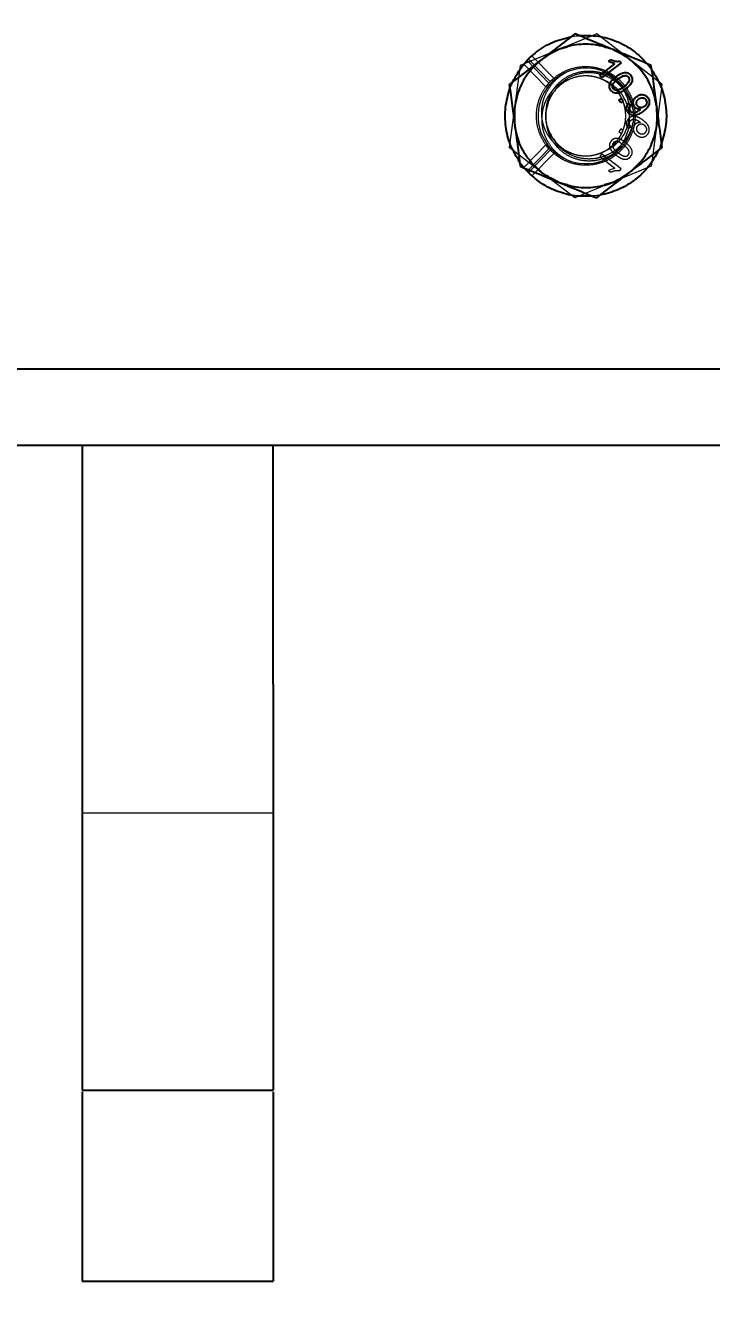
# Model space of a CAD drawing. Header units: millimetres. Extents: x 1293 to 41893, y 1011 to 26911.
# Drawn here: x 11029.2 to 11124.9, y 7420.4 to 7599.1 of the extents above; entities that cross this region are included whole.
import ezdxf

# ---------------------------------------------------------------- set-up
doc = ezdxf.new("R2010")
doc.units = ezdxf.units.MM
doc.header["$LTSCALE"] = 50
doc.linetypes.add('HIDDEN', pattern=[1.905, 1.27, -0.635])
doc.layers.add('CAPA_1', color=7, linetype='Continuous')
doc.layers.add('MAQUINAS', color=11, linetype='Continuous')
doc.styles.add('SLDTEXTSTYLE0', font='TXT', dxfattribs={"width": 0.75})
doc.dimstyles.new('SLDDIMSTYLE0', dxfattribs={"dimtxt": 100, "dimasz": 100, "dimexe": 0, "dimexo": 0.0625, "dimgap": 25, "dimtad": 2, "dimdec": 0, "dimlfac": 1.5, "dimrnd": 1e-09, "dimzin": 12, "dimdsep": 46, "dimtxsty": 'SLDTEXTSTYLE0', "dimsah": 1, "dimcen": 0.09, "dimadec": 0, "dimazin": 3, "dimtfac": 1, "dimtdec": 0, "dimtofl": 0, "dimtmove": 0, "dimatfit": 3, "dimfxl": 1, "dimfrac": 2, "dimtolj": 1, "dimtzin": 12, "dimarcsym": 0})

# ---------------------------------------------------------------- blocks, each defined once
blk = doc.blocks.new('_D_15')
at = {"layer": 'CAPA_1', "transparency": 16777216}
for p, q in [((6530.12, 8742.38), (6530.12, 9415.65)), ((16745.16, 6492), (16745.16, 9415.65)), ((6530.12, 9365.65), (16745.16, 9365.65))]:
    blk.add_line(p, q, dxfattribs=at)
for points in [[(6530.12, 9365.65), (6630.12, 9350.26), (6630.12, 9381.03)], [(16745.16, 9365.65), (16645.16, 9381.03), (16645.16, 9350.26)]]:
    blk.add_solid(points, dxfattribs=at)
at = {"layer": 'CAPA_1', "transparency": 16777216, "insert": (11452.92, 9494.55), "char_height": 100, "attachment_point": 1, "style": 'SLDTEXTSTYLE0'}
blk.add_mtext('15323', dxfattribs=at)

msp = doc.modelspace()

# ---------------------------------------------------------------- linework, layer by layer
at = {"layer": 'MAQUINAS', "linetype": 'HIDDEN', "lineweight": 18}
for p, q in [((11108.9181723, 7597.9561415), (11098.2433864, 7593.5536106)), ((11104.8888354, 7597.4331968), (11105.624484, 7597.6183827)), ((11105.3893115, 7597.5870557), (11106.4281724, 7597.7254407)), ((11105.8461342, 7597.6479083), (11106.968904, 7597.7073749)), ((11118.0682689, 7590.9127712), (11108.9181723, 7597.9561415)), ((11103.5807794, 7595.7548761), (11104.8274319, 7596.0868734)), ((11098.7465707, 7593.7174208), (11101.8257106, 7590.5631513)), ((11098.8799674, 7593.8161515), (11099.1951424, 7594.2238487)), ((11099.1951424, 7594.2238487), (11102.2522493, 7591.0921497)), ((11099.3909741, 7594.4268302), (11099.8797114, 7594.8921124)), ((11102.4443252, 7591.2989786), (11099.3909741, 7594.4268302)), ((11099.8797114, 7594.8921124), (11100.2735414, 7595.1816755)), ((11102.9368184, 7591.7604134), (11099.8797114, 7594.8921124)), ((11101.2245549, 7594.3599064), (11100.382901, 7593.5208223)), ((11113.4932206, 7594.4344564), (11114.404065, 7593.5208223)), ((11115.8069612, 7593.9490776), (11116.7408222, 7592.7339294)), ((11115.9842008, 7593.7843115), (11116.6234762, 7592.9538239)), ((11098.2433864, 7593.5536106), (11096.7186971, 7582.1077093)), ((11111.081244, 7592.0293647), (11111.4599748, 7591.793051)), ((11096.6900398, 7589.8394411), (11096.8685021, 7590.4824911)), ((11096.7985936, 7590.3129845), (11097.1981793, 7591.281857)), ((11096.9441724, 7590.6659682), (11097.4768878, 7591.7293853)), ((11102.2522493, 7591.0921497), (11101.8351512, 7590.5224065)), ((11102.9368184, 7591.7604134), (11102.4443252, 7591.2989786)), ((11103.0493011, 7591.8386669), (11102.9368184, 7591.7604134)), ((11111.611865, 7591.6503536), (11111.4599748, 7591.793051)), ((11117.9883724, 7590.3129845), (11116.6234762, 7580.0666566)), ((11117.9883724, 7590.3129845), (11118.0682689, 7590.9127712)), ((11097.8168498, 7589.0762914), (11097.4810417, 7587.83066)), ((11097.8168498, 7583.9441891), (11097.4810182, 7585.2052395)), ((11113.3823533, 7584.7258282), (11113.684939, 7585.0469445)), ((11113.8319053, 7584.90507), (11114.0029633, 7585.6438034)), ((11114.9944313, 7585.6482476), (11115.0594937, 7585.5955682)), ((11117.3059243, 7585.1898206), (11116.9701162, 7583.9441891)), ((11102.8740086, 7583.2949253), (11103.1913045, 7582.8524275)), ((11112.2928773, 7584.6780072), (11112.0250812, 7584.3301113)), ((11112.0250812, 7584.3301113), (11112.3729772, 7584.0623152)), ((11112.6407732, 7584.4102112), (11112.2928773, 7584.6780072)), ((11118.1085578, 7583.2317802), (11117.7572533, 7582.1471032)), ((11105.8687937, 7575.064339), (11096.7186971, 7582.1077093)), ((11098.7465707, 7579.3030597), (11101.8257106, 7582.4573292)), ((11099.3884242, 7578.9946296), (11102.2522493, 7581.9283308)), ((11102.4443252, 7581.7215019), (11099.6693157, 7578.8787834)), ((11102.9368184, 7581.2600671), (11099.8797114, 7578.1283681)), ((11101.8026469, 7582.4964028), (11102.5472904, 7581.6337357)), ((11102.2522493, 7581.9283308), (11101.8257106, 7582.4573292)), ((11109.6149166, 7581.1990479), (11109.3471205, 7580.8511519)), ((11112.3285049, 7579.1102385), (11109.6149166, 7581.1990479)), ((11111.2151416, 7581.086756), (11111.6608104, 7581.4050875)), ((11117.6740607, 7581.9453867), (11117.3160585, 7581.3006979)), ((11117.9883724, 7582.707496), (11117.5887867, 7581.7386235)), ((11099.4508481, 7578.5451123), (11098.1431571, 7580.104758)), ((11098.7465707, 7579.3030597), (11098.1634898, 7580.0666566)), ((11101.2937454, 7578.5860242), (11100.382901, 7579.4996582)), ((11116.5435796, 7579.4668699), (11105.8687937, 7575.064339)), ((11109.3471205, 7580.8511519), (11111.4616755, 7579.2234539)), ((11116.6234762, 7580.0666566), (11116.5435796, 7579.4668699)), ((11111.4616755, 7579.2234539), (11110.5795623, 7578.9052067)), ((11110.5795623, 7578.9052067), (11110.9002788, 7578.6583322)), ((11112.1561112, 7578.8862805), (11112.3285049, 7579.1102385)), ((11111.2061866, 7577.2656045), (11109.9595341, 7576.9336071)), ((11109.4615071, 7575.4530547), (11107.9194652, 7575.3054635)), ((11109.3976545, 7575.4334248), (11108.3587936, 7575.2950399)), ((11063.7268163, 7489.1769069), (11037.0601497, 7489.1769069))]:
    msp.add_line(p, q, dxfattribs=at)
at = {"layer": 'MAQUINAS', "linetype": 'Continuous', "lineweight": 25}
for p, q in [((11109.3471205, 7592.1693286), (11111.4616755, 7593.7970266)), ((11112.3285049, 7593.910242), (11109.6149166, 7591.8214327)), ((11110.5795623, 7594.1152738), (11110.9002788, 7594.3621483)), ((11111.4616755, 7593.7970266), (11110.5795623, 7594.1152738)), ((11112.1561112, 7594.1342), (11112.3285049, 7593.910242)), ((11109.6149166, 7591.8214327), (11109.3471205, 7592.1693286)), ((11112.0250812, 7588.6903692), (11112.3729772, 7588.9581653)), ((11112.2928773, 7588.3424733), (11112.0250812, 7588.6903692)), ((11112.6407732, 7588.6102694), (11112.2928773, 7588.3424733)), ((11112.3729772, 7588.9581653), (11112.6407732, 7588.6102694)), ((11113.3823533, 7588.2946523), (11113.684939, 7587.973536)), ((11114.9944313, 7587.3722329), (11115.0594937, 7587.4249123)), ((11099.1951424, 7578.7966318), (11098.7465707, 7579.3030597)), ((11099.1951424, 7578.7966318), (11099.3884242, 7578.9946296)), ((11099.3909741, 7578.5936504), (11099.6693157, 7578.8787834)), ((10823.7268163, 7551.1769069), (11330.393483, 7551.1769069)), ((11330.393483, 7540.5102403), (10823.7268163, 7540.5102403)), ((11037.0601497, 7507.1769069), (11037.0601497, 7463.8435736)), ((11063.7268163, 7507.1769069), (11063.7268163, 7463.8435736)), ((11037.0601497, 7450.5102403), (11063.7268163, 7450.5102403)), ((11037.0601497, 7450.2769069), (11037.0601497, 7430.5102403)), ((11063.7268163, 7450.2769069), (11063.7268163, 7430.5102403)), ((11037.0601497, 7423.8435736), (11063.7268163, 7423.8435736))]:
    msp.add_line(p, q, dxfattribs=at)
at = {"layer": 'MAQUINAS', "linetype": 'HIDDEN', "lineweight": 18}
msp.add_arc((11107.393483, 7586.5102403), 6.6666667, 37.587605897, 307.587605897, dxfattribs=at)
at = {"layer": 'MAQUINAS', "linetype": 'Continuous', "lineweight": 25}
for points in [[(11097.1981793, 7591.281857), (11097.6335053, 7592.066802), (11098.5041573, 7593.6366921), (11100.4701008, 7595.5044594), (11102.7787095, 7596.9270676), (11104.5191108, 7597.3670597), (11105.3893115, 7597.5870557)], [(11106.4281724, 7597.7254407), (11107.3256178, 7597.7409098), (11109.1205085, 7597.7718481), (11111.7210141, 7597.0031747), (11114.1073334, 7595.7151651), (11115.3585783, 7594.4279293), (11115.9842008, 7593.7843115)], [(11111.2061866, 7595.7548761), (11110.3737534, 7596.0268082), (11108.7088869, 7596.5706725), (11106.0597704, 7596.5224721), (11103.4904115, 7595.8755282), (11102.0259674, 7594.9148136), (11101.2937454, 7594.4344564)], [(11117.3059243, 7587.83066), (11117.1252078, 7588.6875344), (11116.7637749, 7590.4012832), (11115.3974738, 7592.6713852), (11113.5525245, 7594.5730433), (11111.9882992, 7595.3609318), (11111.2061866, 7595.7548761)], [(11101.2937454, 7594.4344564), (11100.6420286, 7593.8495141), (11099.338595, 7592.6796296), (11098.0557795, 7590.3613272), (11097.33137, 7587.8127251), (11097.4311512, 7586.0641221), (11097.4810417, 7585.1898206)], [(11116.6234762, 7592.9538239), (11117.0855955, 7592.184348), (11118.0098342, 7590.6453962), (11118.6443963, 7588.0089556), (11118.7221069, 7585.2983377), (11118.2329505, 7583.5711099), (11117.9883724, 7582.707496)], [(11098.1634898, 7580.0666566), (11097.7013705, 7580.8361325), (11096.7771318, 7582.3750843), (11096.1425697, 7585.011525), (11096.0648591, 7587.7221428), (11096.5540155, 7589.4493706), (11096.7985936, 7590.3129845)], [(11113.4932206, 7578.5860242), (11114.1449374, 7579.1709664), (11115.448371, 7580.340851), (11116.7311865, 7582.6591534), (11117.455596, 7585.2077554), (11117.3558148, 7586.9563585), (11117.3059243, 7587.83066)], [(11103.5807794, 7577.2656045), (11102.7986668, 7577.6595487), (11101.2344415, 7578.4474372), (11099.3894922, 7580.3490953), (11098.0231911, 7582.6191973), (11097.6617582, 7584.3329462), (11097.4810417, 7585.1898206)], [(11117.5887867, 7581.7386235), (11117.1534607, 7580.9536785), (11116.2828087, 7579.3837884), (11114.3168652, 7577.5160212), (11112.0082565, 7576.0934129), (11110.2678552, 7575.6534208), (11109.3976545, 7575.4334248)], [(11108.3587936, 7575.2950399), (11107.5346194, 7575.2761884), (11105.886271, 7575.2384855), (11103.4803213, 7575.8716616), (11101.237533, 7576.9484191), (11100.0064937, 7578.0452399), (11099.3909741, 7578.5936504)], [(11103.5807794, 7577.2656045), (11104.4132126, 7576.9936723), (11106.0780791, 7576.449808), (11108.7271956, 7576.4980084), (11111.2965545, 7577.1449524), (11112.7609986, 7578.1056669), (11113.4932206, 7578.5860242)], [(11037.0601497, 7540.5102403), (11037.0601497, 7540.4552021), (11037.0601497, 7540.3451257), (11037.0601497, 7539.4596709), (11037.0601497, 7538.0627977), (11037.0601497, 7536.1264863), (11037.0601497, 7533.6977795), (11037.0601497, 7530.8145054), (11037.0601497, 7527.5269966), (11037.0601497, 7523.8912355), (11037.0601497, 7519.9695028), (11037.0601497, 7515.8288812), (11037.0601497, 7511.540223), (11037.0601497, 7508.6313456), (11037.0601497, 7507.1769069)], [(11063.7268163, 7507.1769069), (11063.7268163, 7508.6313456), (11063.7268163, 7511.540223), (11063.7268163, 7515.8288812), (11063.7268163, 7519.9695028), (11063.7268163, 7523.8912355), (11063.7268163, 7527.5269966), (11063.7268163, 7530.8145054), (11063.7268163, 7533.6977795), (11063.7268163, 7536.1264863), (11063.7268163, 7538.0627977), (11063.7268163, 7539.4596709), (11063.7268163, 7540.3451257), (11063.7268163, 7540.4552021), (11063.7268163, 7540.5102403)], [(11037.0601497, 7463.8435736), (11037.0601497, 7462.9709136), (11037.0601497, 7461.2255935), (11037.0601497, 7458.7082681), (11037.0601497, 7456.388101), (11037.0601497, 7454.3551509), (11037.0601497, 7452.6841944), (11037.0601497, 7451.451944), (11037.0601497, 7450.6591087), (11037.0601497, 7450.5598631), (11037.0601497, 7450.5102403)], [(11063.7268163, 7463.8435736), (11063.7268163, 7462.9709136), (11063.7268163, 7461.2255935), (11063.7268163, 7458.7082681), (11063.7268163, 7456.388101), (11063.7268163, 7454.3551509), (11063.7268163, 7452.6841944), (11063.7268163, 7451.451944), (11063.7268163, 7450.6591087), (11063.7268163, 7450.5598631), (11063.7268163, 7450.5102403)], [(11037.0601497, 7430.5102403), (11037.0601497, 7430.0739103), (11037.0601497, 7429.2012502), (11037.0601497, 7427.9425875), (11037.0601497, 7426.782504), (11037.0601497, 7425.7660289), (11037.0601497, 7424.9305507), (11037.0601497, 7424.3144255), (11037.0601497, 7423.9180078), (11037.0601497, 7423.868385), (11037.0601497, 7423.8435736)], [(11063.7268163, 7430.5102403), (11063.7268163, 7430.0739103), (11063.7268163, 7429.2012502), (11063.7268163, 7427.9425875), (11063.7268163, 7426.782504), (11063.7268163, 7425.7660289), (11063.7268163, 7424.9305507), (11063.7268163, 7424.3144255), (11063.7268163, 7423.9180078), (11063.7268163, 7423.868385), (11063.7268163, 7423.8435736)]]:
    msp.add_open_spline(points, degree=3, dxfattribs=at)
for points, knots in [([(11105.8687937, 7597.9561415), (11105.069132, 7597.3405947), (11103.5681836, 7596.185226), (11102.0180247, 7594.991977), (11101.2937454, 7594.4344564)], [0, 0, 0, 0, 0.5327709195, 1, 1, 1, 1]), ([(11111.2061866, 7595.7548761), (11110.36122, 7596.1033601), (11108.5527566, 7596.8492126), (11106.8017037, 7597.5713877), (11105.8687937, 7597.9561415)], [0, 0, 0, 0, 0.46722908045, 1, 1, 1, 1]), ([(11116.5435796, 7593.5536106), (11115.6106695, 7593.9383645), (11113.8596167, 7594.6605396), (11112.0511533, 7595.4063921), (11111.2061866, 7595.7548761)], [0, 0, 0, 0, 0.5327709195, 1, 1, 1, 1]), ([(11101.2937454, 7594.4344564), (11100.569466, 7593.8769358), (11099.0193071, 7592.6836868), (11097.5183587, 7591.5283181), (11096.7186971, 7590.9127712)], [0, 0, 0, 0, 0.4672290805, 1, 1, 1, 1]), ([(11110.9002788, 7594.3621483), (11111.1011585, 7594.2756011), (11111.5022234, 7594.1028058), (11111.9384003, 7594.1237474), (11112.1561112, 7594.1342)], [0, 0, 0, 0, 0.5008657323, 1, 1, 1, 1]), ([(11110.7140219, 7590.8625388), (11110.7586274, 7590.9764656), (11110.8479036, 7591.2044854), (11111.1532042, 7591.5916684), (11111.4349211, 7591.8257966), (11111.6227189, 7591.9818708)], [0, 0, 0, 0, 0.249753552, 0.499871473, 1, 1, 1, 1]), ([(11111.6227189, 7591.9818708), (11111.7793839, 7592.0958473), (11112.0923273, 7592.323519), (11112.5436849, 7592.5299884), (11112.9312042, 7592.5818995), (11113.2213777, 7592.5326001), (11113.4764386, 7592.3907792), (11113.6037609, 7592.2441498), (11113.6674852, 7592.1707623)], [0, 0, 0, 0, 0.2504817087, 0.50034559577, 0.63170490567, 0.75022113881, 0.87498669951, 1, 1, 1, 1]), ([(11111.8916022, 7591.6348118), (11112.0443414, 7591.7460218), (11112.2734369, 7591.9128272), (11112.6091179, 7592.0937039), (11112.7949239, 7592.1321779), (11112.8877046, 7592.1513895)], [0, 0, 0, 0, 0.5003723119, 0.7505151407, 1, 1, 1, 1]), ([(11113.3514499, 7591.933551), (11113.3889593, 7591.8739917), (11113.4639766, 7591.754876), (11113.4752487, 7591.539598), (11113.4236624, 7591.3347288), (11113.1913608, 7590.9820124), (11112.915582, 7590.7648384), (11112.6949904, 7590.591124)], [0, 0, 0, 0, 0.1247447425, 0.24948375779, 0.37447081842, 0.49964809889, 1, 1, 1, 1]), ([(11112.8877046, 7592.1513895), (11112.9322014, 7592.1497796), (11113.0211663, 7592.1465609), (11113.1491807, 7592.1051616), (11113.2642253, 7592.0347583), (11113.3223715, 7591.9672909), (11113.3514499, 7591.933551)], [0, 0, 0, 0, 0.2501584562, 0.5001555724, 0.7500324303, 1, 1, 1, 1]), ([(11113.6674852, 7592.1707623), (11113.721693, 7592.0901005), (11113.8300641, 7591.928843), (11113.9038739, 7591.642197), (11113.8801605, 7591.347498), (11113.63263, 7590.8157698), (11113.2597065, 7590.4970687), (11112.9616993, 7590.2423912)], [0, 0, 0, 0, 0.125373348, 0.2506437386, 0.375697515, 0.5011131747, 1, 1, 1, 1]), ([(11117.3059243, 7587.83066), (11117.1852369, 7588.7366646), (11116.9269324, 7590.675766), (11116.676828, 7592.5533099), (11116.5435796, 7593.5536106)], [0, 0, 0, 0, 0.4672290805, 1, 1, 1, 1]), ([(11096.7186971, 7590.9127712), (11096.8519455, 7589.9124705), (11097.1020499, 7588.0349267), (11097.3603544, 7586.0958252), (11097.4810417, 7585.1898206)], [0, 0, 0, 0, 0.5327709195, 1, 1, 1, 1]), ([(11110.9191073, 7590.0551734), (11110.8401255, 7590.1771361), (11110.7215014, 7590.3603139), (11110.6900854, 7590.6129257), (11110.6939334, 7590.7565453), (11110.7073258, 7590.8272081), (11110.7140219, 7590.8625388)], [0, 0, 0, 0, 0.49879534605, 0.74914825957, 0.87457641189, 1, 1, 1, 1]), ([(11112.9616993, 7590.2423912), (11112.8052317, 7590.1284136), (11112.4926739, 7589.9007334), (11112.045296, 7589.6974026), (11111.6591001, 7589.6436281), (11111.368098, 7589.6900455), (11111.1096718, 7589.8350631), (11110.9826689, 7589.9817569), (11110.9191073, 7590.0551734)], [0, 0, 0, 0, 0.2504758129, 0.5003473544, 0.6257683408, 0.7501761831, 0.8749696966, 1, 1, 1, 1]), ([(11111.2322137, 7590.2961898), (11111.195243, 7590.3559346), (11111.1212812, 7590.4754572), (11111.1140474, 7590.6899322), (11111.1618834, 7590.8951083), (11111.3980279, 7591.2448106), (11111.672258, 7591.4614955), (11111.8916022, 7591.6348118)], [0, 0, 0, 0, 0.1246963828, 0.2494616582, 0.3744323466, 0.4996371137, 1, 1, 1, 1]), ([(11112.6949904, 7590.591124), (11112.4713462, 7590.4232246), (11112.1917459, 7590.2133166), (11111.7932053, 7590.075987), (11111.5825717, 7590.080692), (11111.3776935, 7590.1440843), (11111.280693, 7590.2455026), (11111.2322137, 7590.2961898)], [0, 0, 0, 0, 0.5004095025, 0.6256126137, 0.7505796735, 0.875343692, 1, 1, 1, 1]), ([(11113.2635783, 7587.0094532), (11113.1975955, 7587.1098099), (11113.098376, 7587.2607182), (11113.0476922, 7587.4962282), (11113.0473469, 7587.7348212), (11113.1426517, 7588.0276464), (11113.3023687, 7588.2055567), (11113.3823533, 7588.2946523)], [0, 0, 0, 0, 0.2498594906, 0.3757183909, 0.500481002, 0.7498462328, 1, 1, 1, 1]), ([(11114.2268077, 7587.7734155), (11114.1879497, 7587.8300763), (11114.1102599, 7587.9433597), (11114.0451725, 7588.1397441), (11114.0239106, 7588.3452266), (11114.0478675, 7588.5502613), (11114.1121174, 7588.7474385), (11114.2479697, 7588.9881202), (11114.4038577, 7589.1250901), (11114.5074354, 7589.216098)], [0, 0, 0, 0, 0.1250740585, 0.2500636243, 0.3732612248, 0.5001992382, 0.6242961009, 0.7503685137, 1, 1, 1, 1]), ([(11114.6215081, 7587.9084324), (11114.5719641, 7587.984111), (11114.4977333, 7588.0974985), (11114.4650124, 7588.275832), (11114.4711049, 7588.4106318), (11114.5062771, 7588.5414603), (11114.5880829, 7588.7029848), (11114.6894314, 7588.7937121), (11114.7567495, 7588.8539754)], [0, 0, 0, 0, 0.2495205461, 0.3738507838, 0.4998887841, 0.6240955932, 0.7503154422, 1, 1, 1, 1]), ([(11114.5074354, 7589.216098), (11114.628633, 7589.2968339), (11114.8112299, 7589.418471), (11115.0951914, 7589.4858052), (11115.3141066, 7589.4919815), (11115.5275658, 7589.4528757), (11115.7989645, 7589.3438698), (11115.9484408, 7589.1843695), (11116.0483597, 7589.07775)], [0, 0, 0, 0, 0.24986885846, 0.37645352865, 0.50034766571, 0.6272386366, 0.7508240847, 1, 1, 1, 1]), ([(11114.7567495, 7588.8539754), (11114.8364994, 7588.9073311), (11114.9957893, 7589.013902), (11115.2411005, 7589.0513465), (11115.4300109, 7589.0252239), (11115.610963, 7588.9571343), (11115.7097592, 7588.853332), (11115.7762596, 7588.783462)], [0, 0, 0, 0, 0.2502503989, 0.4998417518, 0.6295762976, 0.7506653539, 1, 1, 1, 1]), ([(11116.0483597, 7589.07775), (11116.1007775, 7588.9988147), (11116.2055974, 7588.8409677), (11116.2750527, 7588.5620853), (11116.2763044, 7588.2770043), (11116.1726282, 7587.910551), (11115.8853893, 7587.522225), (11115.5922136, 7587.286155), (11115.4452482, 7587.167816)], [0, 0, 0, 0, 0.1250635897, 0.2500895576, 0.3751100052, 0.5001693996, 0.7494409524, 1, 1, 1, 1]), ([(11115.7762596, 7588.783462), (11115.8252375, 7588.7053194), (11115.8984315, 7588.5885407), (11115.9181156, 7588.4047658), (11115.9007192, 7588.2687225), (11115.8548323, 7588.1382513), (11115.7602709, 7587.9805213), (11115.6557044, 7587.8903095), (11115.5862299, 7587.8303723)], [0, 0, 0, 0, 0.2490168506, 0.3721383925, 0.4993654558, 0.6235619335, 0.7498926933, 1, 1, 1, 1]), ([(11115.4452482, 7587.167816), (11115.278889, 7587.0464775), (11114.946736, 7586.8042131), (11114.4626115, 7586.5969111), (11114.048355, 7586.5636296), (11113.7432655, 7586.6282677), (11113.4684414, 7586.7766915), (11113.3318851, 7586.9318442), (11113.2635783, 7587.0094532)], [0, 0, 0, 0, 0.25048494292, 0.50011851407, 0.62789918515, 0.75009236964, 0.87499367523, 1, 1, 1, 1]), ([(11113.684939, 7587.973536), (11113.6358353, 7587.9151732), (11113.5471539, 7587.8097698), (11113.4809413, 7587.6471385), (11113.4726559, 7587.5160567), (11113.4917826, 7587.4138617), (11113.5303125, 7587.3168496), (11113.5704336, 7587.2606362), (11113.5904928, 7587.2325313)], [0, 0, 0, 0, 0.2764767993, 0.4993179598, 0.6237184282, 0.7494961879, 0.8747561628, 1, 1, 1, 1]), ([(11113.5904928, 7587.2325313), (11113.634703, 7587.1832839), (11113.7230862, 7587.0848303), (11113.9038962, 7586.9962448), (11114.1022919, 7586.9655526), (11114.4914633, 7587.0526343), (11114.7709768, 7587.2302443), (11114.9944313, 7587.3722329)], [0, 0, 0, 0, 0.1252073258, 0.2503100191, 0.3753386279, 0.5006201474, 1, 1, 1, 1]), ([(11115.0594937, 7587.4249123), (11114.9809943, 7587.4218513), (11114.8235025, 7587.41571), (11114.5952117, 7587.4838662), (11114.3841843, 7587.5962016), (11114.2791883, 7587.7144323), (11114.2268077, 7587.7734155)], [0, 0, 0, 0, 0.2489431768, 0.4994502947, 0.7502849385, 1, 1, 1, 1]), ([(11115.5862299, 7587.8303723), (11115.5104792, 7587.7792308), (11115.395866, 7587.7018522), (11115.2190255, 7587.6534477), (11115.0813079, 7587.6468773), (11114.9474764, 7587.670635), (11114.7773925, 7587.7405421), (11114.6839858, 7587.8411428), (11114.6215081, 7587.9084324)], [0, 0, 0, 0, 0.2499764907, 0.3782221672, 0.5003423322, 0.6274524307, 0.7508110927, 1, 1, 1, 1]), ([(11118.0682689, 7582.1077093), (11117.9350205, 7583.1080101), (11117.6849161, 7584.9855539), (11117.4266116, 7586.9246554), (11117.3059243, 7587.83066)], [0, 0, 0, 0, 0.5327709195, 1, 1, 1, 1]), ([(11097.4810417, 7585.1898206), (11097.6017291, 7584.283816), (11097.8600335, 7582.3447145), (11098.110138, 7580.4671707), (11098.2433864, 7579.4668699)], [0, 0, 0, 0, 0.4672290805, 1, 1, 1, 1]), ([(11113.4932206, 7578.5860242), (11114.2175, 7579.1435448), (11115.7676589, 7580.3367938), (11117.2686073, 7581.4921625), (11118.0682689, 7582.1077093)], [0, 0, 0, 0, 0.4672290805, 1, 1, 1, 1]), ([(11098.2433864, 7579.4668699), (11099.1762964, 7579.0821161), (11100.9273493, 7578.359941), (11102.7358127, 7577.6140885), (11103.5807794, 7577.2656045)], [0, 0, 0, 0, 0.5327709195, 1, 1, 1, 1]), ([(11108.9181723, 7575.064339), (11109.717834, 7575.6798859), (11111.2187824, 7576.8352546), (11112.7689413, 7578.0285036), (11113.4932206, 7578.5860242)], [0, 0, 0, 0, 0.5327709195, 1, 1, 1, 1]), ([(11103.5807794, 7577.2656045), (11104.425746, 7576.9171205), (11106.2342094, 7576.171268), (11107.9852623, 7575.4490929), (11108.9181723, 7575.064339)], [0, 0, 0, 0, 0.4672290805, 1, 1, 1, 1])]:
    msp.add_open_spline(points, degree=3, knots=knots, dxfattribs=at)
at = {"layer": 'MAQUINAS', "linetype": 'HIDDEN', "lineweight": 18}
for points, knots in [([(11109.9595341, 7596.0868734), (11110.4049953, 7596.0215679), (11110.8846567, 7595.9512485), (11111.293037, 7595.7095828), (11111.3221548, 7595.6923518)], [0, 0, 0, 0, 0.9286993414, 1, 1, 1, 1]), ([(11105.3858625, 7581.29948), (11104.9848033, 7581.4471387), (11104.1826796, 7581.7424582), (11103.1435969, 7582.5099055), (11102.2966563, 7583.4683806), (11101.7457516, 7584.4606721), (11101.4305783, 7585.3748848), (11101.2764669, 7586.1507386), (11101.2235476, 7586.9182514), (11101.2647435, 7587.683921), (11101.4375116, 7588.6419249), (11101.837406, 7589.7497595), (11102.5728441, 7590.8997908), (11103.5172668, 7591.8900162), (11104.2875447, 7592.3609664), (11104.6726087, 7592.5963957)], [0, 0, 0, 0, 0.0884668769, 0.1769349396, 0.2650834494, 0.3527000474, 0.4108611917, 0.4655161138, 0.5166218898, 0.5704007078, 0.6244579723, 0.7185525523, 0.81300073, 0.9065185289, 1, 1, 1, 1]), ([(11101.8574282, 7587.241445), (11101.9004831, 7587.6331313), (11101.9855359, 7588.4068896), (11102.4972886, 7589.7232316), (11103.440622, 7591.0393452), (11104.9012564, 7592.1241379), (11106.5684946, 7592.7224888), (11108.3345585, 7592.8402141), (11110.0627787, 7592.4533323), (11111.5647058, 7591.6819112), (11112.3300966, 7590.9209332), (11112.6762937, 7590.576732)], [0, 0, 0, 0, 0.0816770011, 0.1613491513, 0.291035136, 0.4131476663, 0.5342207305, 0.6547643612, 0.776345221, 0.8988377529, 1, 1, 1, 1]), ([(11102.9684938, 7583.1040645), (11103.1326264, 7582.9078246), (11103.542688, 7582.4175475), (11104.140989, 7581.9494921), (11104.6891403, 7581.6194346), (11105.0748597, 7581.4226947), (11105.5627334, 7581.2243189), (11105.9303627, 7581.1172349), (11106.13171, 7581.070526), (11106.1320492, 7581.0704473), (11106.1325532, 7581.0703305), (11106.1334653, 7581.0701191), (11106.1351334, 7581.0697329), (11106.1382369, 7581.0690156), (11106.1441774, 7581.0676472), (11106.1560565, 7581.0649282), (11106.1813281, 7581.0592183), (11106.2394333, 7581.0464582), (11106.4169534, 7581.0100934), (11107.0178039, 7580.914519), (11107.6990008, 7580.9119225), (11108.3598406, 7581.0069023), (11108.7401183, 7581.0851904), (11109.1661244, 7581.2077047), (11109.5424029, 7581.3518353), (11109.7706628, 7581.4565695), (11109.9991441, 7581.5685219), (11110.2897552, 7581.7278881), (11110.6891265, 7581.9938276), (11111.0642469, 7582.2930412), (11111.3934024, 7582.6053654), (11111.7145703, 7582.9622337), (11112.0429306, 7583.3970014), (11112.2959857, 7583.822499), (11112.435949, 7584.1093711), (11112.5418566, 7584.3412863), (11112.6656326, 7584.6491179), (11112.8058324, 7585.1081747), (11112.9061501, 7585.5776013), (11112.9690165, 7586.0792871), (11112.9849601, 7586.578966), (11112.9575769, 7587.0402708), (11112.8995187, 7587.4726824), (11112.8371029, 7587.7665329), (11112.7492069, 7588.1009544), (11112.6471832, 7588.4228061), (11112.4734434, 7588.8421365), (11112.2912734, 7589.2012782), (11112.1114699, 7589.5033316), (11111.8222716, 7589.9304144), (11111.3631789, 7590.4729173), (11110.6971279, 7591.039694), (11110.0379177, 7591.4449658), (11109.4219168, 7591.7252053), (11108.8354528, 7591.9170732), (11108.2446426, 7592.0394494), (11107.6445768, 7592.0993947), (11106.6081378, 7592.0920578), (11105.1287407, 7591.7374584), (11103.511006, 7590.6682303), (11102.2993128, 7589.1188811), (11102.0047233, 7587.8672579), (11101.8574282, 7587.241445)], [0, 0, 0, 0, 0.02501818777, 0.06250432815, 0.07356564285, 0.0876807416, 0.10484863672, 0.12506812546, 0.12507875677, 0.12508714913, 0.1251022213, 0.12512940946, 0.12517883213, 0.12526986871, 0.12544130467, 0.1257757267, 0.12646310766, 0.12797819473, 0.13160082631, 0.14420474121, 0.18753609753, 0.19748395014, 0.20957473986, 0.2255205745, 0.24083161166, 0.24897946454, 0.25010297239, 0.26574590227, 0.28138873439, 0.29703146899, 0.31267410635, 0.32576379551, 0.34400515233, 0.36593486075, 0.37410566582, 0.3752512632, 0.39089989354, 0.40654832368, 0.42219655471, 0.43784458775, 0.45599780453, 0.47106382332, 0.48304156361, 0.49869220733, 0.50043397136, 0.51690080306, 0.53170079033, 0.54483362428, 0.55629903105, 0.56609677185, 0.5953223332, 0.62555508194, 0.65134428096, 0.67083867765, 0.69170379571, 0.71162569793, 0.72980086828, 0.75064970442, 0.81298691035, 0.8753243613, 0.93766205771, 1, 1, 1, 1]), ([(11114.0027488, 7587.3831952), (11113.9259231, 7587.694533), (11113.7722602, 7588.3172563), (11113.4082043, 7589.1132327), (11112.9856739, 7589.8137049), (11112.4941668, 7590.448804), (11111.7086263, 7591.2209387), (11110.8906091, 7591.7545026), (11110.1662476, 7592.0780277), (11109.7630833, 7592.2282785), (11109.3213064, 7592.358412), (11108.4650147, 7592.5367055), (11107.1715436, 7592.5739291), (11105.5365269, 7592.1416945), (11104.2161171, 7591.4098488), (11103.6450895, 7590.701888), (11103.4329459, 7590.4388721)], [0, 0, 0, 0, 0.069944463, 0.1398996262, 0.1901686748, 0.2485197719, 0.3148398404, 0.4301922164, 0.4591554552, 0.4881440749, 0.5241391738, 0.5596599951, 0.6791871906, 0.8023243812, 0.9265611377, 1, 1, 1, 1]), ([(11109.7902977, 7592.7311505), (11110.4813899, 7592.316898), (11111.6700961, 7591.6043674), (11112.9137351, 7589.8588469), (11113.5188205, 7588.1840787), (11113.5030352, 7587.0195631), (11113.4973378, 7586.5992569)], [0, 0, 0, 0, 0.3146829443, 0.5412672042, 0.8344305175, 1, 1, 1, 1]), ([(11105.3858625, 7591.7210005), (11104.9848032, 7591.5733418), (11104.1826786, 7591.278022), (11103.1435947, 7590.5105733), (11102.2966538, 7589.5520964), (11101.7457495, 7588.5598038), (11101.4305768, 7587.6455904), (11101.2764659, 7586.8697352), (11101.2235475, 7586.1022207), (11101.2647446, 7585.3365495), (11101.4375142, 7584.3785466), (11101.8374093, 7583.2707151), (11102.5728463, 7582.1206872), (11103.5172678, 7581.1304636), (11104.287545, 7580.6595139), (11104.6726087, 7580.4240849)], [0, 0, 0, 0, 0.0884668865, 0.1769351419, 0.2650838059, 0.3527003763, 0.4108615402, 0.4655165562, 0.5166224947, 0.5704014015, 0.6244587627, 0.7185529977, 0.8130008929, 0.906518615, 1, 1, 1, 1]), ([(11109.7902977, 7580.2893301), (11110.4804933, 7580.703555), (11111.6676587, 7581.4160393), (11112.9211767, 7583.1618528), (11113.505688, 7584.8870815), (11113.565069, 7586.8193277), (11113.0581207, 7588.7214844), (11111.9439982, 7590.237145), (11110.7316078, 7591.1637501), (11110.0255701, 7591.459999), (11109.6725423, 7591.6081272)], [0, 0, 0, 0, 0.165811144, 0.2852021632, 0.4396746029, 0.5380471625, 0.6848578323, 0.8410056245, 0.9205008014, 1, 1, 1, 1]), ([(11116.9701162, 7589.0762914), (11117.1362905, 7588.6578579), (11117.3152228, 7588.2072992), (11117.3101243, 7587.7327987), (11117.3097608, 7587.6989665)], [0, 0, 0, 0, 0.9286993414, 1, 1, 1, 1]), ([(11101.8574282, 7585.7790355), (11101.8990451, 7585.3958543), (11101.9813861, 7584.6377127), (11102.4749452, 7583.3423896), (11103.3869162, 7582.0418869), (11104.8007769, 7580.9551398), (11106.4186198, 7580.334802), (11108.1412592, 7580.1721339), (11109.8412462, 7580.4939771), (11111.4304311, 7581.2329259), (11112.2610432, 7582.0401769), (11112.6762937, 7582.4437485)], [0, 0, 0, 0, 0.0799042432, 0.15809424, 0.2857393539, 0.4052041152, 0.5237797068, 0.641696608, 0.76043172, 0.8802318669, 1, 1, 1, 1]), ([(11114.0027488, 7585.6372853), (11113.9249079, 7585.3224469), (11113.7692145, 7584.6927226), (11113.3981741, 7583.8870649), (11112.9658591, 7583.1770897), (11112.4601511, 7582.5325483), (11111.6538704, 7581.7551091), (11110.8163371, 7581.2238181), (11110.0783528, 7580.9071524), (11109.6545276, 7580.7565426), (11109.1765115, 7580.6261863), (11108.2659668, 7580.4639357), (11106.933877, 7580.4775986), (11105.5509002, 7580.8949083), (11104.5518833, 7581.4651401), (11103.7165318, 7582.1134363), (11103.2550542, 7582.724572), (11102.9684938, 7583.1040645)], [0, 0, 0, 0, 0.0672790238, 0.1345681926, 0.1832737203, 0.2398598473, 0.3042896485, 0.4153837778, 0.4432525552, 0.4711456641, 0.508795066, 0.5460766459, 0.6631825515, 0.7817743399, 0.8417029849, 0.9017034434, 1, 1, 1, 1]), ([(11113.497338, 7586.4212231), (11113.3652239, 7585.7280696), (11113.0913519, 7584.2911643), (11111.9392044, 7582.7836898), (11110.7324625, 7581.8566671), (11110.025855, 7581.5604604), (11109.6725423, 7581.4123533)], [0, 0, 0, 0, 0.315900386, 0.6548605588, 0.8274259144, 1, 1, 1, 1]), ([(11114.0027488, 7585.6372853), (11113.9214256, 7585.2088753), (11113.7587789, 7584.3520528), (11113.339629, 7583.4561121), (11113.0005919, 7582.898974), (11112.8169746, 7582.6288049), (11112.6204799, 7582.3679755), (11112.4527122, 7582.1665251), (11112.2924404, 7581.9872979), (11111.9943705, 7581.6706509), (11111.6935361, 7581.4211425), (11111.4599748, 7581.2274295)], [0, 0, 0, 0, 0.2499521683, 0.4999058112, 0.5624707112, 0.6250342166, 0.6875963472, 0.7501571226, 0.7756704077, 0.825835326, 1, 1, 1, 1]), ([(11113.2635783, 7586.0110274), (11113.1975987, 7585.9106701), (11113.0983212, 7585.7596654), (11113.0476661, 7585.5241366), (11113.047391, 7585.2855497), (11113.1426492, 7584.9928337), (11113.3023679, 7584.8149236), (11113.3823533, 7584.7258282)], [0, 0, 0, 0, 0.2498591948, 0.3759561592, 0.5004815934, 0.749846529, 1, 1, 1, 1]), ([(11115.4452482, 7585.8526646), (11115.2788887, 7585.9740028), (11114.9467351, 7586.2162668), (11114.4625058, 7586.423618), (11114.0482306, 7586.4568446), (11113.7431628, 7586.3921564), (11113.4684411, 7586.2437891), (11113.331885, 7586.0886364), (11113.2635783, 7586.0110274)], [0, 0, 0, 0, 0.25048492591, 0.50011848011, 0.62803988227, 0.75009238661, 0.87499368372, 1, 1, 1, 1]), ([(11113.684939, 7585.0469445), (11113.6357822, 7585.1053383), (11113.5470905, 7585.2106958), (11113.4807579, 7585.373619), (11113.4729548, 7585.5043247), (11113.4965842, 7585.6416055), (11113.5529737, 7585.7294808), (11113.5904928, 7585.7879493)], [0, 0, 0, 0, 0.27707427383, 0.49991402738, 0.62483428486, 0.75038084812, 1, 1, 1, 1]), ([(11113.5904928, 7585.7879493), (11113.634703, 7585.8371966), (11113.7230862, 7585.9356502), (11113.9038962, 7586.0242357), (11114.1022919, 7586.054928), (11114.4914633, 7585.9678462), (11114.7709768, 7585.7902363), (11114.9944313, 7585.6482476)], [0, 0, 0, 0, 0.1252073258, 0.2503100191, 0.3753386279, 0.5006201474, 1, 1, 1, 1]), ([(11114.2268077, 7585.2470651), (11114.2066401, 7585.2193291), (11114.1663035, 7585.163855), (11114.1006918, 7585.0433095), (11114.0446931, 7584.8809434), (11114.0240315, 7584.6750424), (11114.0478866, 7584.4700113), (11114.1121758, 7584.2729223), (11114.248055, 7584.0322842), (11114.4038556, 7583.8953918), (11114.5074354, 7583.8043826)], [0, 0, 0, 0, 0.06261073891, 0.12522635929, 0.2501941382, 0.37358625877, 0.50028630489, 0.62457985829, 0.75041202698, 1, 1, 1, 1]), ([(11115.0594937, 7585.5955682), (11114.9808032, 7585.5986258), (11114.8225081, 7585.6047765), (11114.5939752, 7585.53604), (11114.3833418, 7585.4234899), (11114.2789323, 7585.3058132), (11114.2268077, 7585.2470651)], [0, 0, 0, 0, 0.24954045913, 0.50197970721, 0.75137177362, 1, 1, 1, 1]), ([(11114.6215081, 7585.1120482), (11114.5719639, 7585.0363696), (11114.4977968, 7584.9230797), (11114.4650199, 7584.7447691), (11114.4710719, 7584.61007), (11114.5062284, 7584.4791238), (11114.5880054, 7584.3175718), (11114.6894334, 7584.2267693), (11114.7567495, 7584.1665052)], [0, 0, 0, 0, 0.2495203093, 0.3735284255, 0.4998883672, 0.623789863, 0.7503156792, 1, 1, 1, 1]), ([(11115.5862299, 7585.1901083), (11115.5104791, 7585.2412508), (11115.3959589, 7585.3185683), (11115.2191396, 7585.3670088), (11115.0815431, 7585.3736181), (11114.9476023, 7585.3498825), (11114.7774806, 7585.2800297), (11114.6839864, 7585.1793369), (11114.6215081, 7585.1120482)], [0, 0, 0, 0, 0.2499766017, 0.3779151287, 0.5003420213, 0.627106401, 0.7508109821, 1, 1, 1, 1]), ([(11116.0483597, 7583.9427305), (11116.1007775, 7584.0216659), (11116.2055974, 7584.1795129), (11116.2750527, 7584.4583953), (11116.2763044, 7584.7434763), (11116.1726282, 7585.1099296), (11115.8853893, 7585.4982555), (11115.5922136, 7585.7343255), (11115.4452482, 7585.8526646)], [0, 0, 0, 0, 0.1250635897, 0.2500895576, 0.3751100052, 0.5001693996, 0.7494409524, 1, 1, 1, 1]), ([(11115.7762596, 7584.2370185), (11115.8252404, 7584.3151608), (11115.8983808, 7584.4318467), (11115.9181068, 7584.6156021), (11115.9007731, 7584.7515365), (11115.8548862, 7584.8821145), (11115.7603639, 7585.0398792), (11115.6557043, 7585.1301712), (11115.5862299, 7585.1901083)], [0, 0, 0, 0, 0.249017166, 0.3718446563, 0.4993648037, 0.6232259433, 0.7498923764, 1, 1, 1, 1]), ([(11110.9191073, 7582.9653072), (11110.8408044, 7582.8434094), (11110.7231999, 7582.6603293), (11110.6825267, 7582.3711732), (11110.7035233, 7582.2290204), (11110.7140219, 7582.1579417)], [0, 0, 0, 0, 0.4990363131, 0.7495101716, 1, 1, 1, 1]), ([(11112.9616993, 7582.7780894), (11112.8052314, 7582.8920793), (11112.4926731, 7583.1197841), (11112.0449908, 7583.3231008), (11111.6587415, 7583.3770732), (11111.3678214, 7583.3302175), (11111.1096696, 7583.1854319), (11110.9826682, 7583.0387284), (11110.9191073, 7582.9653072)], [0, 0, 0, 0, 0.2504715078, 0.5003387545, 0.6261880614, 0.750180477, 0.8749718456, 1, 1, 1, 1]), ([(11112.6949904, 7582.4293566), (11112.4713462, 7582.5972559), (11112.1917459, 7582.8071639), (11111.7932053, 7582.9444935), (11111.5825717, 7582.9397885), (11111.3776935, 7582.8763962), (11111.280693, 7582.7749779), (11111.2322137, 7582.7242907)], [0, 0, 0, 0, 0.5004095025, 0.6256126137, 0.7505796735, 0.875343692, 1, 1, 1, 1]), ([(11114.5074354, 7583.8043826), (11114.6286332, 7583.7236481), (11114.8113277, 7583.6019485), (11115.0953101, 7583.534654), (11115.3143477, 7583.5285178), (11115.5276932, 7583.5676415), (11115.7990547, 7583.6767028), (11115.9484415, 7583.8361101), (11116.0483597, 7583.9427305)], [0, 0, 0, 0, 0.2498687718, 0.3766540303, 0.5003478215, 0.6274593765, 0.7508241712, 1, 1, 1, 1]), ([(11114.7567495, 7584.1665052), (11114.8364993, 7584.113149), (11114.9957888, 7584.0065771), (11115.2409901, 7583.9691555), (11115.4299009, 7583.9952237), (11115.6108839, 7584.0632701), (11115.7097583, 7584.1671504), (11115.7762596, 7584.2370185)], [0, 0, 0, 0, 0.250250228, 0.4998414106, 0.6292883971, 0.7506655241, 1, 1, 1, 1]), ([(11110.7140219, 7582.1579417), (11110.7586274, 7582.0440149), (11110.8479036, 7581.8159951), (11111.1532042, 7581.4288121), (11111.4349211, 7581.194684), (11111.6227189, 7581.0386097)], [0, 0, 0, 0, 0.249753552, 0.499871473, 1, 1, 1, 1]), ([(11111.2322137, 7582.7242907), (11111.195243, 7582.6645459), (11111.1212812, 7582.5450233), (11111.1140474, 7582.3305483), (11111.1618834, 7582.1253723), (11111.3980279, 7581.7756699), (11111.672258, 7581.5589851), (11111.8916022, 7581.3856688)], [0, 0, 0, 0, 0.1246963828, 0.2494616582, 0.3744323466, 0.4996371137, 1, 1, 1, 1]), ([(11111.8916022, 7581.3856688), (11112.0443414, 7581.2744587), (11112.2734369, 7581.1076533), (11112.6091179, 7580.9267767), (11112.7949239, 7580.8883027), (11112.8877046, 7580.869091)], [0, 0, 0, 0, 0.5003723119, 0.7505151407, 1, 1, 1, 1]), ([(11113.3514499, 7581.0869296), (11113.3889593, 7581.1464888), (11113.4639766, 7581.2656046), (11113.4752487, 7581.4808825), (11113.4236624, 7581.6857517), (11113.1913608, 7582.0384682), (11112.915582, 7582.2556422), (11112.6949904, 7582.4293566)], [0, 0, 0, 0, 0.1247447425, 0.2494837578, 0.3744708184, 0.4996480989, 1, 1, 1, 1]), ([(11113.6674852, 7580.8497182), (11113.721693, 7580.9303801), (11113.8300641, 7581.0916375), (11113.9038739, 7581.3782836), (11113.8801605, 7581.6729825), (11113.63263, 7582.2047107), (11113.2597065, 7582.5234119), (11112.9616993, 7582.7780894)], [0, 0, 0, 0, 0.125373348, 0.2506437386, 0.375697515, 0.5011131747, 1, 1, 1, 1]), ([(11111.6227189, 7581.0386097), (11111.7793842, 7580.9246331), (11112.0923284, 7580.6969611), (11112.5437969, 7580.4904408), (11112.93134, 7580.4385726), (11113.2214883, 7580.4879446), (11113.4764389, 7580.6297009), (11113.603761, 7580.7763306), (11113.6674852, 7580.8497182)], [0, 0, 0, 0, 0.2504815493, 0.5003452774, 0.6318664681, 0.7502212978, 0.8749867791, 1, 1, 1, 1]), ([(11112.8877046, 7580.869091), (11112.9321765, 7580.8707206), (11113.0210916, 7580.8739786), (11113.1494793, 7580.915083), (11113.2441974, 7580.9747046), (11113.3094416, 7581.0351867), (11113.3374468, 7581.0696816), (11113.3514499, 7581.0869296)], [0, 0, 0, 0, 0.2500549443, 0.4999486155, 0.749722078, 0.8748570557, 1, 1, 1, 1]), ([(11114.404065, 7579.4996582), (11114.1247781, 7579.1465303), (11113.8240491, 7578.766291), (11113.4105703, 7578.5334562), (11113.381089, 7578.5168549)], [0, 0, 0, 0, 0.9286993414, 1, 1, 1, 1]), ([(11110.9002788, 7578.6583322), (11111.1011585, 7578.7448795), (11111.5022234, 7578.9176747), (11111.9384003, 7578.8967332), (11112.1561112, 7578.8862805)], [0, 0, 0, 0, 0.5008657323, 1, 1, 1, 1]), ([(11104.8274319, 7576.9336071), (11104.3819707, 7576.9989127), (11103.9023093, 7577.0692321), (11103.493929, 7577.3108978), (11103.4648112, 7577.3281287)], [0, 0, 0, 0, 0.9286993414, 1, 1, 1, 1])]:
    msp.add_open_spline(points, degree=3, knots=knots, dxfattribs=at)
for points in [[(11101.8257106, 7582.4573292), (11101.5861558, 7582.8280523), (11101.1070461, 7583.5694984), (11100.6741936, 7584.8296281), (11100.4735508, 7586.1408191), (11100.5311146, 7587.4684494), (11100.8397796, 7588.760103), (11101.389541, 7589.9692916), (11102.1598397, 7591.0513234), (11103.1224674, 7591.9665092), (11104.2420269, 7592.681202), (11105.4773872, 7593.1691457), (11106.7831534, 7593.4124097), (11108.1113461, 7593.4020555), (11109.4131611, 7593.1384636), (11110.6407637, 7592.6313197), (11111.7490459, 7591.8992584), (11112.6972842, 7590.9691793), (11113.4506359, 7589.8752578), (11113.9814193, 7588.6576898), (11114.270131, 7587.3612143), (11114.3061623, 7586.0334701), (11114.0881892, 7584.7232446), (11113.6242212, 7583.4786818), (11112.9313062, 7582.3455124), (11112.0349069, 7581.365376), (11110.9679549, 7580.5742814), (11109.7696781, 7580.0013192), (11108.4840214, 7579.6674604), (11107.1585444, 7579.5852805), (11105.8407627, 7579.7566491), (11104.5835338, 7580.1795616), (11103.416499, 7580.8224596), (11102.7683831, 7581.4218211), (11102.4443252, 7581.7215019)], [(11102.9684938, 7583.1040645), (11102.5891975, 7583.7344137), (11101.8306047, 7584.9951122), (11101.7201213, 7587.255772), (11102.4249888, 7589.3657005), (11103.8992245, 7591.050887), (11105.9019566, 7592.0421281), (11108.1326909, 7592.191906), (11110.2506369, 7591.4765088), (11111.9336788, 7590.0050974), (11112.9254811, 7588.0015981), (11113.0751585, 7585.7711082), (11112.3596018, 7583.6529516), (11110.8889292, 7581.9705078), (11108.882634, 7580.9765239), (11106.662589, 7580.8349743), (11104.505449, 7581.5202015), (11103.4808122, 7582.5761102), (11102.9684938, 7583.1040645)], [(11112.6762937, 7590.576732), (11112.9235981, 7590.2148732), (11113.4182069, 7589.4911556), (11113.8682395, 7588.2489924), (11114.101023, 7586.9484884), (11114.0355068, 7586.074353), (11114.0027488, 7585.6372853)], [(11102.9684938, 7583.1040645), (11102.7613467, 7583.4071648), (11102.3470523, 7584.0133653), (11101.9700959, 7585.0538263), (11101.7751118, 7586.1431548), (11101.8299894, 7586.8753483), (11101.8574282, 7587.241445)]]:
    msp.add_open_spline(points, degree=3, dxfattribs=at)

# ---------------------------------------------------------------- dimensions: what is measured, and where the dimension line sits
at = {"layer": 'CAPA_1'}
dim = msp.add_linear_dim(base=(16745.1618891, 9365.6463094), p1=(6530.1246702, 8678.8772747), p2=(16745.1618891, 6428.5014528), dimstyle='SLDDIMSTYLE0', dxfattribs=at)
dim.commit()
dim.dimension.update_dxf_attribs({"geometry": '_D_15', "text_midpoint": (11637.6432797, 9365.6463094), "dimtype": 160})

doc.saveas('drawing.dxf')
